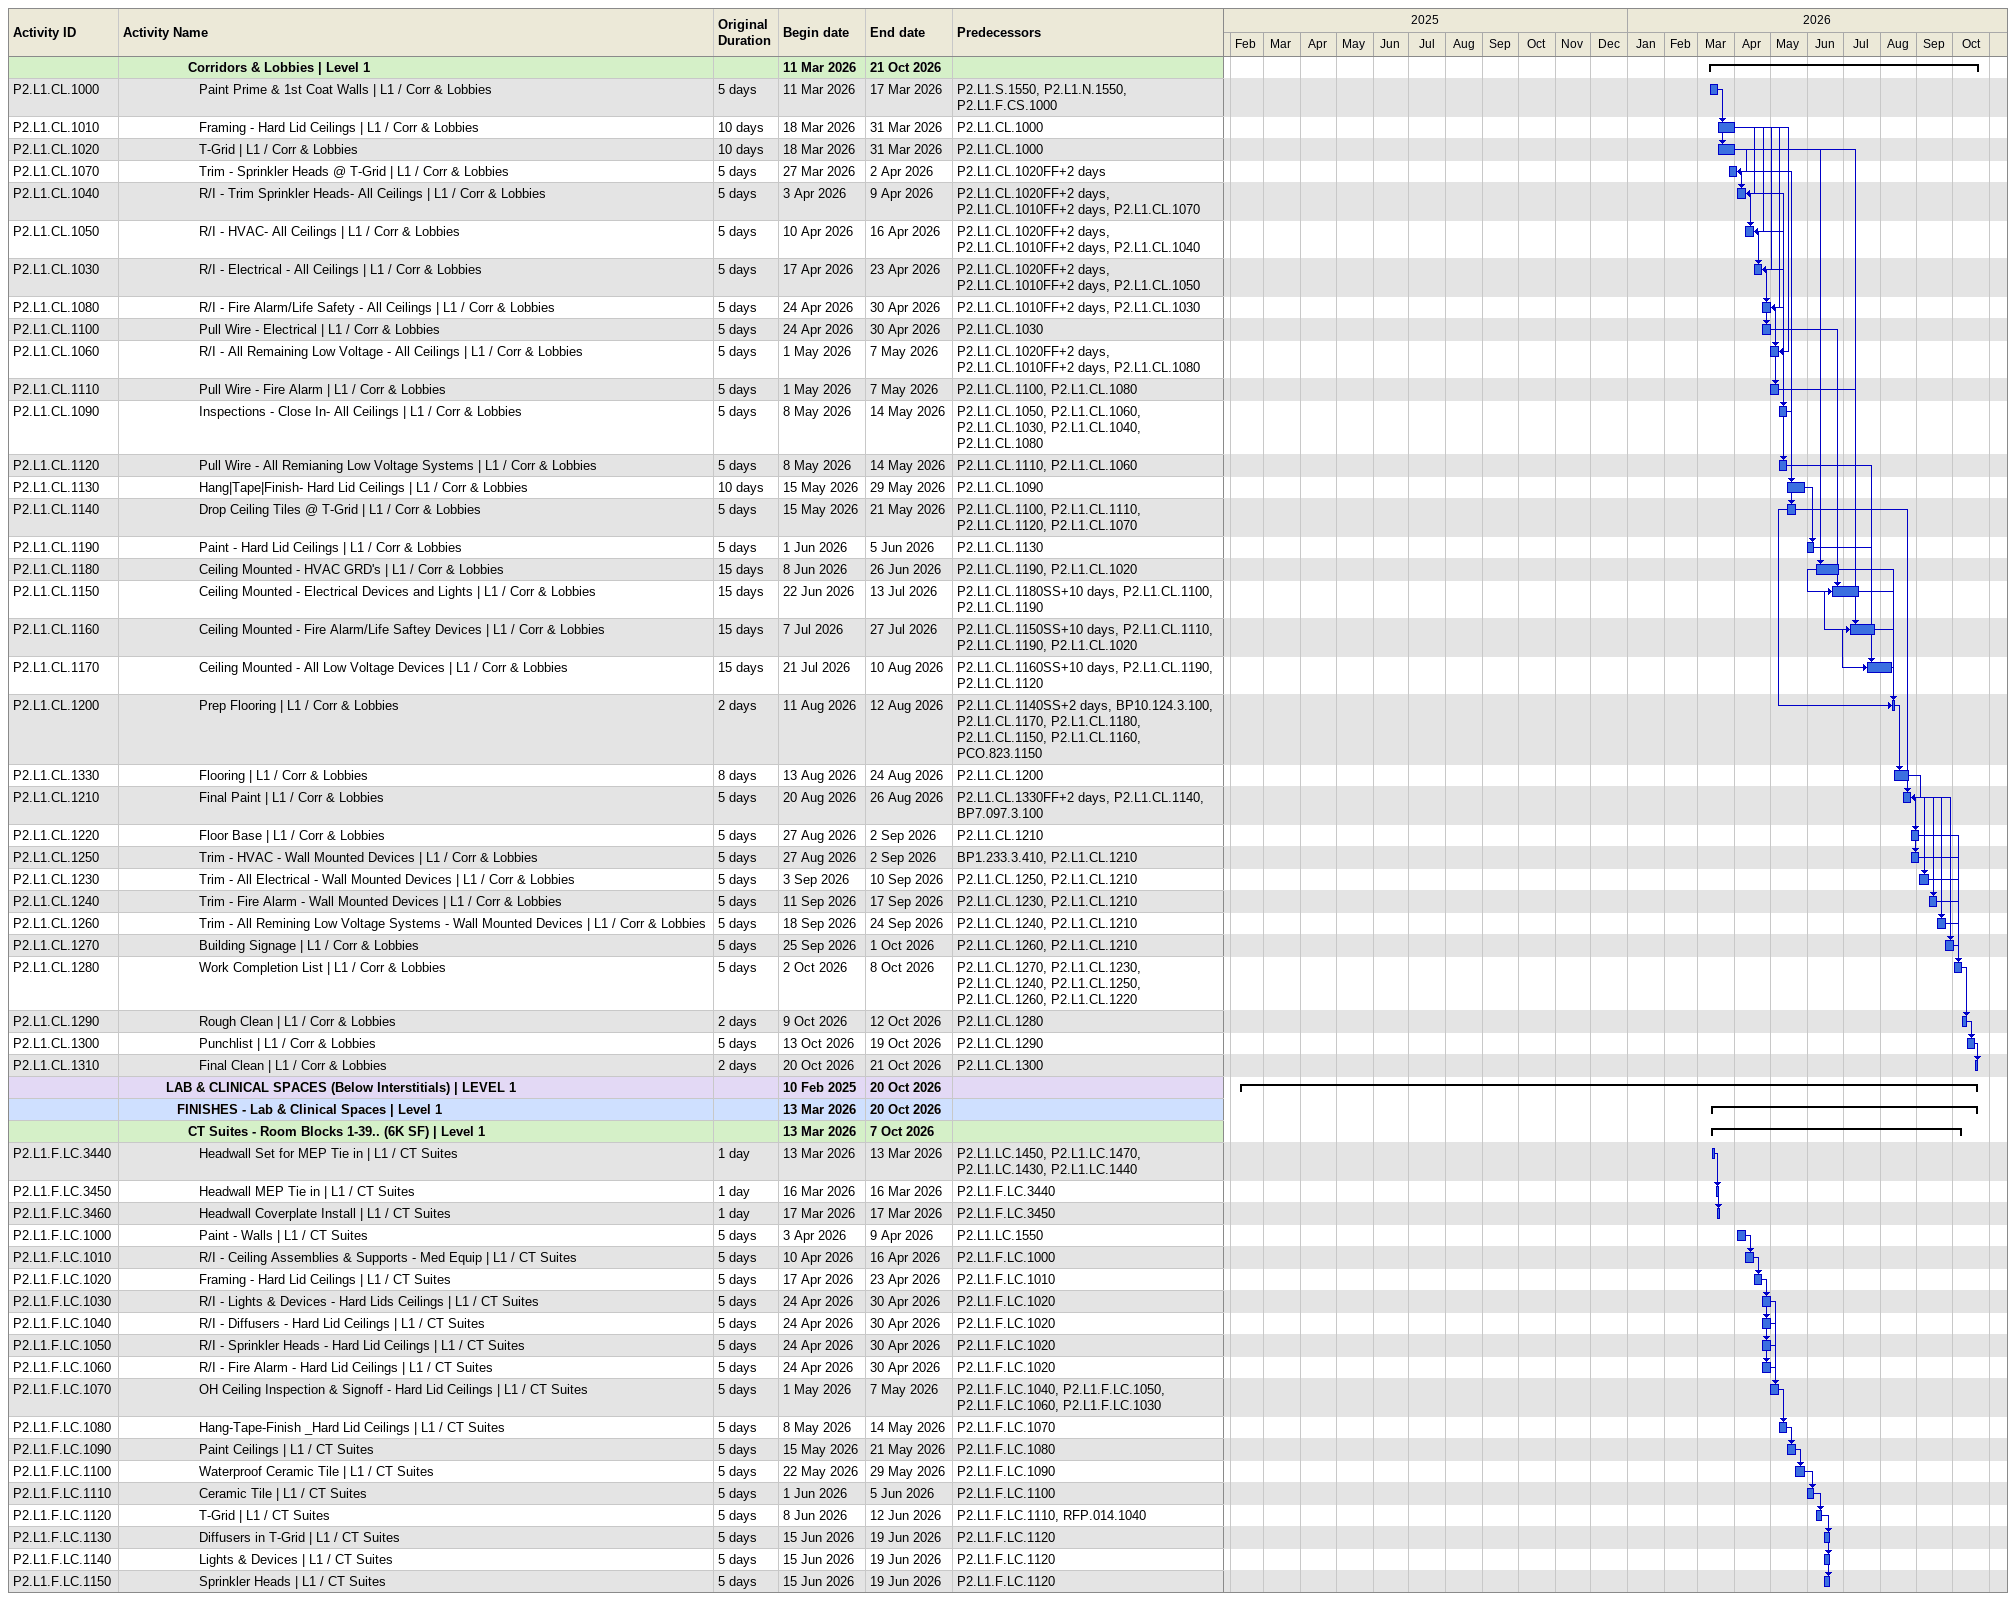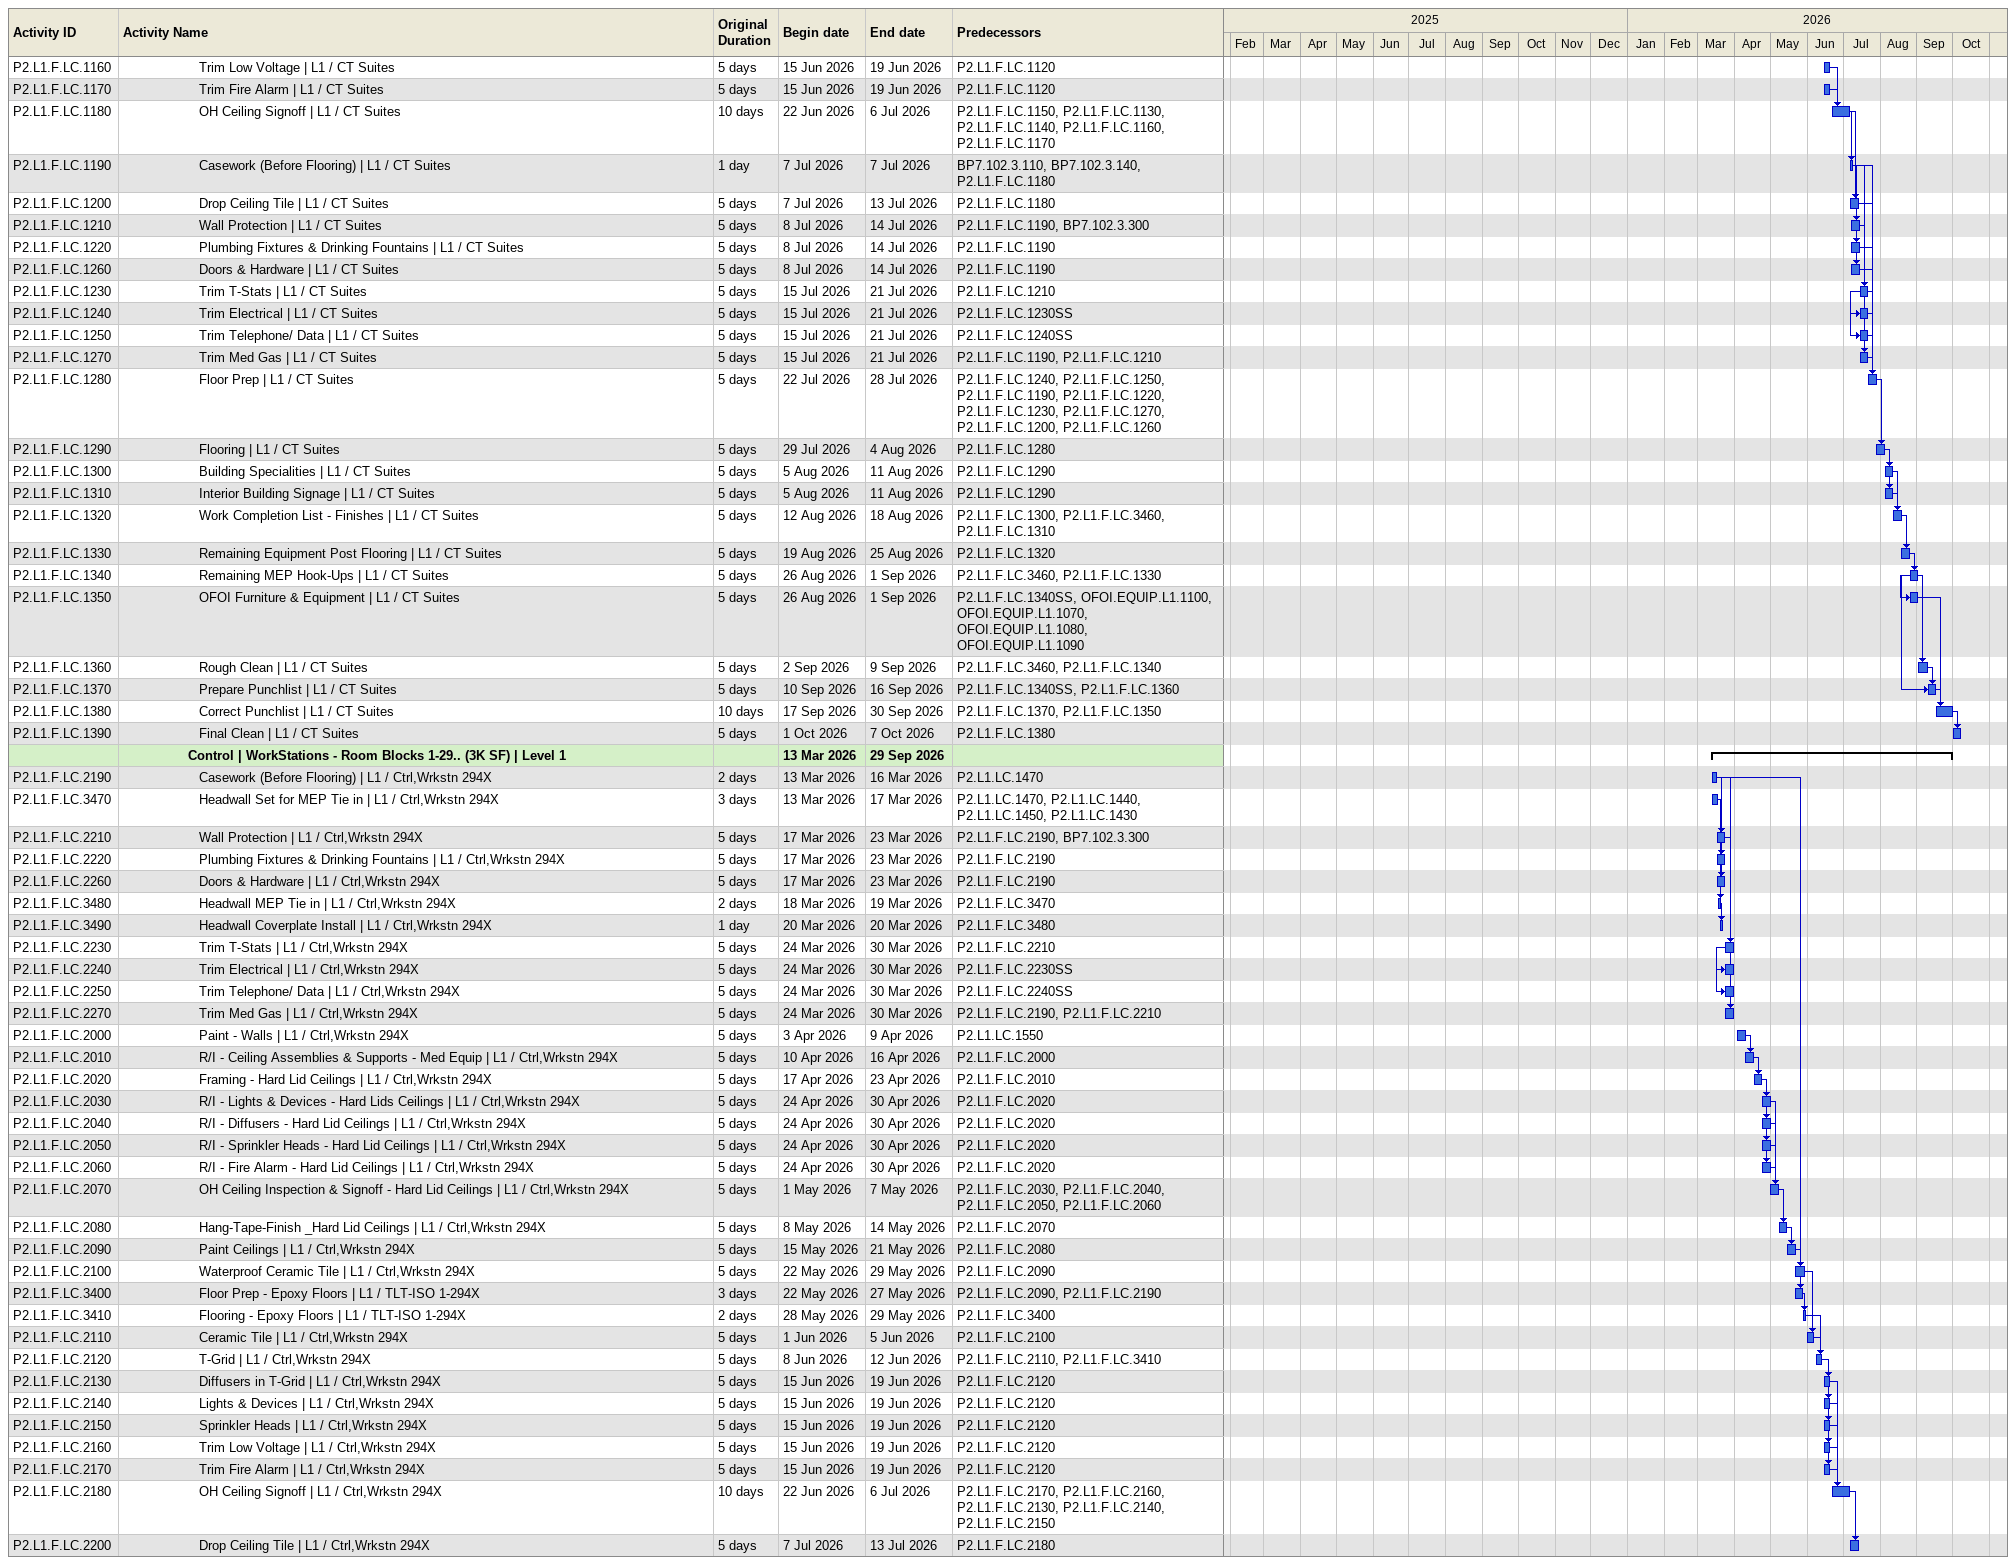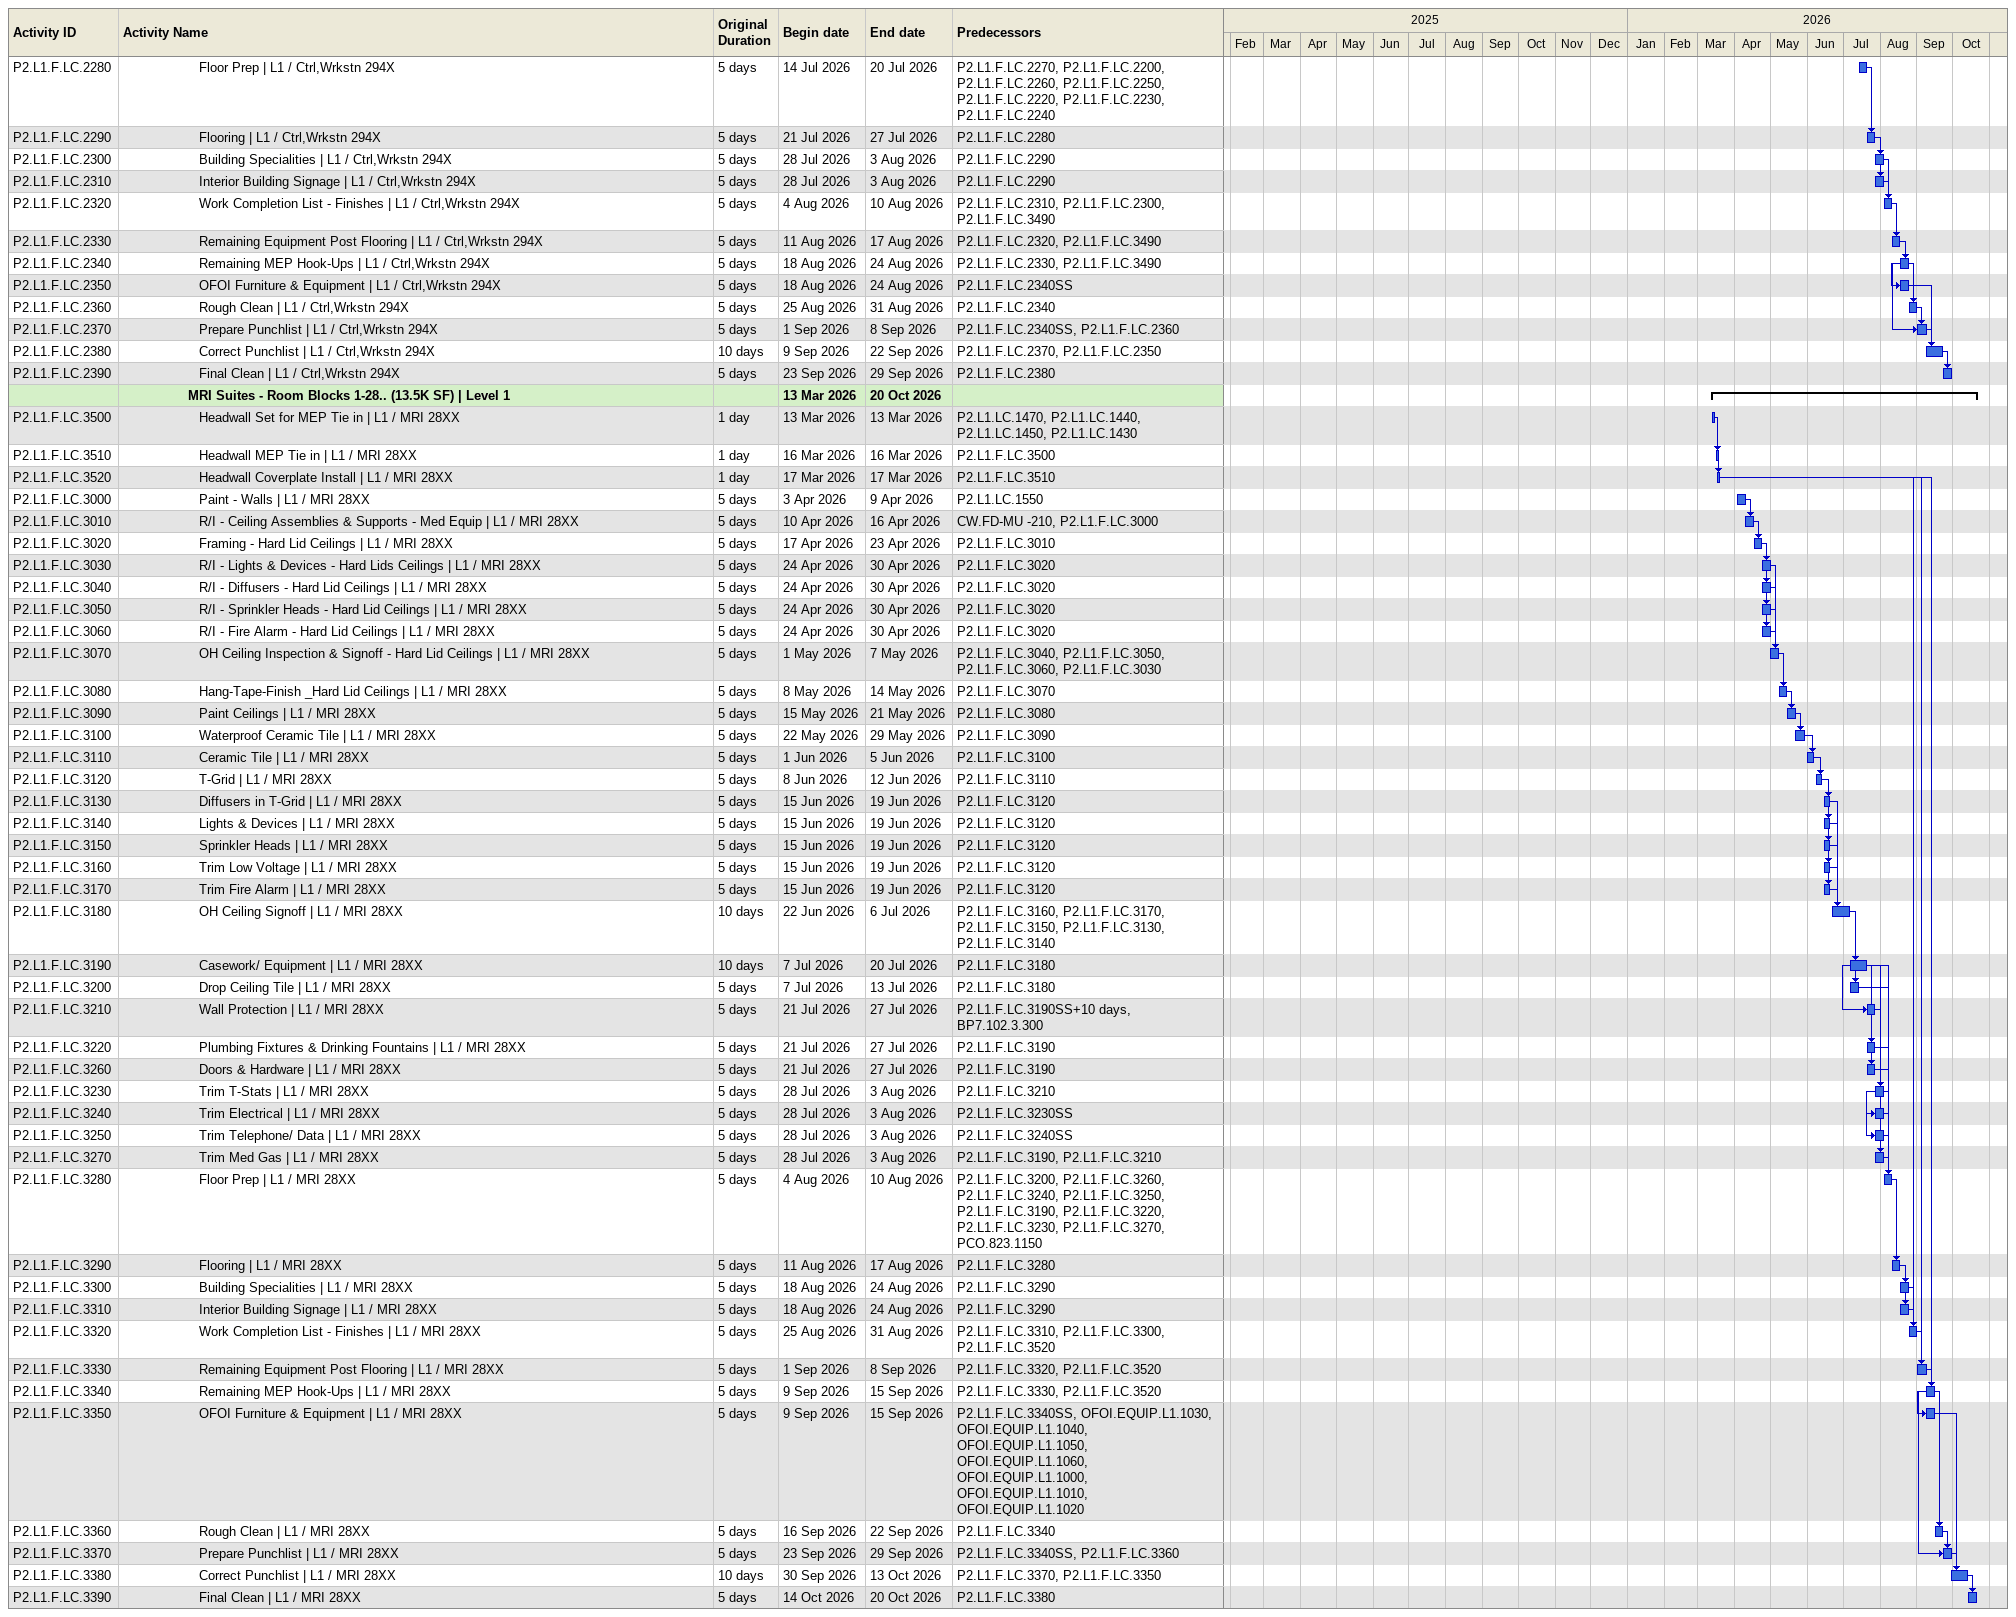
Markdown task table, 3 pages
| ID | Level | Task | Original duration | Start | Finish | Predecessors |
|---|---|---|---|---|---|---|
|  | 7 | **Corridors & Lobbies \| Level 1** |  | 2026-03-11 | 2026-10-21 |  |
| P2.L1.CL.1000 | 8 | Paint Prime & 1st Coat Walls \| L1 / Corr & Lobbies | 5d | 2026-03-11 | 2026-03-17 | P2.L1.S.1550, P2.L1.N.1550, P2.L1.F.CS.1000 |
| P2.L1.CL.1010 | 8 | Framing - Hard Lid Ceilings \| L1 / Corr & Lobbies | 10d | 2026-03-18 | 2026-03-31 | P2.L1.CL.1000 |
| P2.L1.CL.1020 | 8 | T-Grid \| L1 / Corr & Lobbies | 10d | 2026-03-18 | 2026-03-31 | P2.L1.CL.1000 |
| P2.L1.CL.1070 | 8 | Trim - Sprinkler Heads @ T-Grid \| L1 / Corr & Lobbies | 5d | 2026-03-27 | 2026-04-02 | P2.L1.CL.1020FF+2d |
| P2.L1.CL.1040 | 8 | R/I - Trim Sprinkler Heads- All Ceilings \| L1 / Corr & Lobbies | 5d | 2026-04-03 | 2026-04-09 | P2.L1.CL.1020FF+2d, P2.L1.CL.1010FF+2d, P2.L1.CL.1070 |
| P2.L1.CL.1050 | 8 | R/I - HVAC- All Ceilings \| L1 / Corr & Lobbies | 5d | 2026-04-10 | 2026-04-16 | P2.L1.CL.1020FF+2d, P2.L1.CL.1010FF+2d, P2.L1.CL.1040 |
| P2.L1.CL.1030 | 8 | R/I - Electrical - All Ceilings \| L1 / Corr & Lobbies | 5d | 2026-04-17 | 2026-04-23 | P2.L1.CL.1020FF+2d, P2.L1.CL.1010FF+2d, P2.L1.CL.1050 |
| P2.L1.CL.1080 | 8 | R/I - Fire Alarm/Life Safety - All Ceilings \| L1 / Corr & Lobbies | 5d | 2026-04-24 | 2026-04-30 | P2.L1.CL.1010FF+2d, P2.L1.CL.1030 |
| P2.L1.CL.1100 | 8 | Pull Wire - Electrical \| L1 / Corr & Lobbies | 5d | 2026-04-24 | 2026-04-30 | P2.L1.CL.1030 |
| P2.L1.CL.1060 | 8 | R/I - All Remaining Low Voltage - All Ceilings \| L1 / Corr & Lobbies | 5d | 2026-05-01 | 2026-05-07 | P2.L1.CL.1020FF+2d, P2.L1.CL.1010FF+2d, P2.L1.CL.1080 |
| P2.L1.CL.1110 | 8 | Pull Wire - Fire Alarm \| L1 / Corr & Lobbies | 5d | 2026-05-01 | 2026-05-07 | P2.L1.CL.1100, P2.L1.CL.1080 |
| P2.L1.CL.1090 | 8 | Inspections - Close In- All Ceilings \| L1 / Corr & Lobbies | 5d | 2026-05-08 | 2026-05-14 | P2.L1.CL.1050, P2.L1.CL.1060, P2.L1.CL.1030, P2.L1.CL.1040, P2.L1.CL.1080 |
| P2.L1.CL.1120 | 8 | Pull Wire - All Remianing Low Voltage Systems \| L1 / Corr & Lobbies | 5d | 2026-05-08 | 2026-05-14 | P2.L1.CL.1110, P2.L1.CL.1060 |
| P2.L1.CL.1130 | 8 | Hang\|Tape\|Finish- Hard Lid Ceilings \| L1 / Corr & Lobbies | 10d | 2026-05-15 | 2026-05-29 | P2.L1.CL.1090 |
| P2.L1.CL.1140 | 8 | Drop Ceiling Tiles @ T-Grid \| L1 / Corr & Lobbies | 5d | 2026-05-15 | 2026-05-21 | P2.L1.CL.1100, P2.L1.CL.1110, P2.L1.CL.1120, P2.L1.CL.1070 |
| P2.L1.CL.1190 | 8 | Paint - Hard Lid Ceilings \| L1 / Corr & Lobbies | 5d | 2026-06-01 | 2026-06-05 | P2.L1.CL.1130 |
| P2.L1.CL.1180 | 8 | Ceiling Mounted - HVAC GRD's \| L1 / Corr & Lobbies | 15d | 2026-06-08 | 2026-06-26 | P2.L1.CL.1190, P2.L1.CL.1020 |
| P2.L1.CL.1150 | 8 | Ceiling Mounted - Electrical Devices and Lights \| L1 / Corr & Lobbies | 15d | 2026-06-22 | 2026-07-13 | P2.L1.CL.1180SS+10d, P2.L1.CL.1100, P2.L1.CL.1190 |
| P2.L1.CL.1160 | 8 | Ceiling Mounted - Fire Alarm/Life Saftey Devices \| L1 / Corr & Lobbies | 15d | 2026-07-07 | 2026-07-27 | P2.L1.CL.1150SS+10d, P2.L1.CL.1110, P2.L1.CL.1190, P2.L1.CL.1020 |
| P2.L1.CL.1170 | 8 | Ceiling Mounted - All Low Voltage Devices \| L1 / Corr & Lobbies | 15d | 2026-07-21 | 2026-08-10 | P2.L1.CL.1160SS+10d, P2.L1.CL.1190, P2.L1.CL.1120 |
| P2.L1.CL.1200 | 8 | Prep Flooring \| L1 / Corr & Lobbies | 2d | 2026-08-11 | 2026-08-12 | P2.L1.CL.1140SS+2d, BP10.124.3.100, P2.L1.CL.1170, P2.L1.CL.1180, P2.L1.CL.1150, P2.L1.CL.1160, PCO.823.1150 |
| P2.L1.CL.1330 | 8 | Flooring \| L1 / Corr & Lobbies | 8d | 2026-08-13 | 2026-08-24 | P2.L1.CL.1200 |
| P2.L1.CL.1210 | 8 | Final Paint \| L1 / Corr & Lobbies | 5d | 2026-08-20 | 2026-08-26 | P2.L1.CL.1330FF+2d, P2.L1.CL.1140, BP7.097.3.100 |
| P2.L1.CL.1220 | 8 | Floor Base \| L1 / Corr & Lobbies | 5d | 2026-08-27 | 2026-09-02 | P2.L1.CL.1210 |
| P2.L1.CL.1250 | 8 | Trim - HVAC - Wall Mounted Devices \| L1 / Corr & Lobbies | 5d | 2026-08-27 | 2026-09-02 | BP1.233.3.410, P2.L1.CL.1210 |
| P2.L1.CL.1230 | 8 | Trim - All Electrical - Wall Mounted Devices \| L1 / Corr & Lobbies | 5d | 2026-09-03 | 2026-09-10 | P2.L1.CL.1250, P2.L1.CL.1210 |
| P2.L1.CL.1240 | 8 | Trim - Fire Alarm - Wall Mounted Devices \| L1 / Corr & Lobbies | 5d | 2026-09-11 | 2026-09-17 | P2.L1.CL.1230, P2.L1.CL.1210 |
| P2.L1.CL.1260 | 8 | Trim - All Remining Low Voltage Systems - Wall Mounted Devices \| L1 / Corr & Lobbies | 5d | 2026-09-18 | 2026-09-24 | P2.L1.CL.1240, P2.L1.CL.1210 |
| P2.L1.CL.1270 | 8 | Building Signage \| L1 / Corr & Lobbies | 5d | 2026-09-25 | 2026-10-01 | P2.L1.CL.1260, P2.L1.CL.1210 |
| P2.L1.CL.1280 | 8 | Work Completion List \| L1 / Corr & Lobbies | 5d | 2026-10-02 | 2026-10-08 | P2.L1.CL.1270, P2.L1.CL.1230, P2.L1.CL.1240, P2.L1.CL.1250, P2.L1.CL.1260, P2.L1.CL.1220 |
| P2.L1.CL.1290 | 8 | Rough Clean \| L1 / Corr & Lobbies | 2d | 2026-10-09 | 2026-10-12 | P2.L1.CL.1280 |
| P2.L1.CL.1300 | 8 | Punchlist \| L1 / Corr & Lobbies | 5d | 2026-10-13 | 2026-10-19 | P2.L1.CL.1290 |
| P2.L1.CL.1310 | 8 | Final Clean \| L1 / Corr & Lobbies | 2d | 2026-10-20 | 2026-10-21 | P2.L1.CL.1300 |
|  | 5 | **LAB & CLINICAL SPACES (Below Interstitials) \| LEVEL 1** |  | 2025-02-10 | 2026-10-20 |  |
|  | 6 | **FINISHES - Lab & Clinical Spaces \| Level 1** |  | 2026-03-13 | 2026-10-20 |  |
|  | 7 | **CT Suites - Room Blocks 1-39.. (6K SF) \| Level 1** |  | 2026-03-13 | 2026-10-07 |  |
| P2.L1.F.LC.3440 | 8 | Headwall Set for MEP Tie in \| L1 / CT Suites | 1d | 2026-03-13 | 2026-03-13 | P2.L1.LC.1450, P2.L1.LC.1470, P2.L1.LC.1430, P2.L1.LC.1440 |
| P2.L1.F.LC.3450 | 8 | Headwall MEP Tie in \| L1 / CT Suites | 1d | 2026-03-16 | 2026-03-16 | P2.L1.F.LC.3440 |
| P2.L1.F.LC.3460 | 8 | Headwall Coverplate Install \| L1 / CT Suites | 1d | 2026-03-17 | 2026-03-17 | P2.L1.F.LC.3450 |
| P2.L1.F.LC.1000 | 8 | Paint - Walls \| L1 / CT Suites | 5d | 2026-04-03 | 2026-04-09 | P2.L1.LC.1550 |
| P2.L1.F.LC.1010 | 8 | R/I - Ceiling Assemblies & Supports - Med Equip \| L1 / CT Suites | 5d | 2026-04-10 | 2026-04-16 | P2.L1.F.LC.1000 |
| P2.L1.F.LC.1020 | 8 | Framing - Hard Lid Ceilings \| L1 / CT Suites | 5d | 2026-04-17 | 2026-04-23 | P2.L1.F.LC.1010 |
| P2.L1.F.LC.1030 | 8 | R/I - Lights & Devices - Hard Lids Ceilings \| L1 / CT Suites | 5d | 2026-04-24 | 2026-04-30 | P2.L1.F.LC.1020 |
| P2.L1.F.LC.1040 | 8 | R/I - Diffusers - Hard Lid Ceilings \| L1 / CT Suites | 5d | 2026-04-24 | 2026-04-30 | P2.L1.F.LC.1020 |
| P2.L1.F.LC.1050 | 8 | R/I - Sprinkler Heads - Hard Lid Ceilings \| L1 / CT Suites | 5d | 2026-04-24 | 2026-04-30 | P2.L1.F.LC.1020 |
| P2.L1.F.LC.1060 | 8 | R/I - Fire Alarm - Hard Lid Ceilings \| L1 / CT Suites | 5d | 2026-04-24 | 2026-04-30 | P2.L1.F.LC.1020 |
| P2.L1.F.LC.1070 | 8 | OH Ceiling Inspection & Signoff - Hard Lid Ceilings \| L1 / CT Suites | 5d | 2026-05-01 | 2026-05-07 | P2.L1.F.LC.1040, P2.L1.F.LC.1050, P2.L1.F.LC.1060, P2.L1.F.LC.1030 |
| P2.L1.F.LC.1080 | 8 | Hang-Tape-Finish _Hard Lid Ceilings \| L1 / CT Suites | 5d | 2026-05-08 | 2026-05-14 | P2.L1.F.LC.1070 |
| P2.L1.F.LC.1090 | 8 | Paint Ceilings \| L1 / CT Suites | 5d | 2026-05-15 | 2026-05-21 | P2.L1.F.LC.1080 |
| P2.L1.F.LC.1100 | 8 | Waterproof Ceramic Tile \| L1 / CT Suites | 5d | 2026-05-22 | 2026-05-29 | P2.L1.F.LC.1090 |
| P2.L1.F.LC.1110 | 8 | Ceramic Tile \| L1 / CT Suites | 5d | 2026-06-01 | 2026-06-05 | P2.L1.F.LC.1100 |
| P2.L1.F.LC.1120 | 8 | T-Grid \| L1 / CT Suites | 5d | 2026-06-08 | 2026-06-12 | P2.L1.F.LC.1110, RFP.014.1040 |
| P2.L1.F.LC.1130 | 8 | Diffusers in T-Grid \| L1 / CT Suites | 5d | 2026-06-15 | 2026-06-19 | P2.L1.F.LC.1120 |
| P2.L1.F.LC.1140 | 8 | Lights & Devices \| L1 / CT Suites | 5d | 2026-06-15 | 2026-06-19 | P2.L1.F.LC.1120 |
| P2.L1.F.LC.1150 | 8 | Sprinkler Heads \| L1 / CT Suites | 5d | 2026-06-15 | 2026-06-19 | P2.L1.F.LC.1120 |
| P2.L1.F.LC.1160 | 8 | Trim Low Voltage \| L1 / CT Suites | 5d | 2026-06-15 | 2026-06-19 | P2.L1.F.LC.1120 |
| P2.L1.F.LC.1170 | 8 | Trim Fire Alarm \| L1 / CT Suites | 5d | 2026-06-15 | 2026-06-19 | P2.L1.F.LC.1120 |
| P2.L1.F.LC.1180 | 8 | OH Ceiling Signoff \| L1 / CT Suites | 10d | 2026-06-22 | 2026-07-06 | P2.L1.F.LC.1150, P2.L1.F.LC.1130, P2.L1.F.LC.1140, P2.L1.F.LC.1160, P2.L1.F.LC.1170 |
| P2.L1.F.LC.1190 | 8 | Casework (Before Flooring) \| L1 / CT Suites | 1d | 2026-07-07 | 2026-07-07 | BP7.102.3.110, BP7.102.3.140, P2.L1.F.LC.1180 |
| P2.L1.F.LC.1200 | 8 | Drop Ceiling Tile \| L1 / CT Suites | 5d | 2026-07-07 | 2026-07-13 | P2.L1.F.LC.1180 |
| P2.L1.F.LC.1210 | 8 | Wall Protection \| L1 / CT Suites | 5d | 2026-07-08 | 2026-07-14 | P2.L1.F.LC.1190, BP7.102.3.300 |
| P2.L1.F.LC.1220 | 8 | Plumbing Fixtures & Drinking Fountains \| L1 / CT Suites | 5d | 2026-07-08 | 2026-07-14 | P2.L1.F.LC.1190 |
| P2.L1.F.LC.1260 | 8 | Doors & Hardware \| L1 / CT Suites | 5d | 2026-07-08 | 2026-07-14 | P2.L1.F.LC.1190 |
| P2.L1.F.LC.1230 | 8 | Trim T-Stats \| L1 / CT Suites | 5d | 2026-07-15 | 2026-07-21 | P2.L1.F.LC.1210 |
| P2.L1.F.LC.1240 | 8 | Trim Electrical \| L1 / CT Suites | 5d | 2026-07-15 | 2026-07-21 | P2.L1.F.LC.1230SS |
| P2.L1.F.LC.1250 | 8 | Trim Telephone/ Data \| L1 / CT Suites | 5d | 2026-07-15 | 2026-07-21 | P2.L1.F.LC.1240SS |
| P2.L1.F.LC.1270 | 8 | Trim Med Gas \| L1 / CT Suites | 5d | 2026-07-15 | 2026-07-21 | P2.L1.F.LC.1190, P2.L1.F.LC.1210 |
| P2.L1.F.LC.1280 | 8 | Floor Prep \| L1 / CT Suites | 5d | 2026-07-22 | 2026-07-28 | P2.L1.F.LC.1240, P2.L1.F.LC.1250, P2.L1.F.LC.1190, P2.L1.F.LC.1220, P2.L1.F.LC.1230, P2.L1.F.LC.1270, P2.L1.F.LC.1200, P2.L1.F.LC.1260 |
| P2.L1.F.LC.1290 | 8 | Flooring \| L1 / CT Suites | 5d | 2026-07-29 | 2026-08-04 | P2.L1.F.LC.1280 |
| P2.L1.F.LC.1300 | 8 | Building Specialities \| L1 / CT Suites | 5d | 2026-08-05 | 2026-08-11 | P2.L1.F.LC.1290 |
| P2.L1.F.LC.1310 | 8 | Interior Building Signage \| L1 / CT Suites | 5d | 2026-08-05 | 2026-08-11 | P2.L1.F.LC.1290 |
| P2.L1.F.LC.1320 | 8 | Work Completion List - Finishes \| L1 / CT Suites | 5d | 2026-08-12 | 2026-08-18 | P2.L1.F.LC.1300, P2.L1.F.LC.3460, P2.L1.F.LC.1310 |
| P2.L1.F.LC.1330 | 8 | Remaining Equipment Post Flooring \| L1 / CT Suites | 5d | 2026-08-19 | 2026-08-25 | P2.L1.F.LC.1320 |
| P2.L1.F.LC.1340 | 8 | Remaining MEP Hook-Ups \| L1 / CT Suites | 5d | 2026-08-26 | 2026-09-01 | P2.L1.F.LC.3460, P2.L1.F.LC.1330 |
| P2.L1.F.LC.1350 | 8 | OFOI Furniture & Equipment \| L1 / CT Suites | 5d | 2026-08-26 | 2026-09-01 | P2.L1.F.LC.1340SS, OFOI.EQUIP.L1.1100, OFOI.EQUIP.L1.1070, OFOI.EQUIP.L1.1080, OFOI.EQUIP.L1.1090 |
| P2.L1.F.LC.1360 | 8 | Rough Clean \| L1 / CT Suites | 5d | 2026-09-02 | 2026-09-09 | P2.L1.F.LC.3460, P2.L1.F.LC.1340 |
| P2.L1.F.LC.1370 | 8 | Prepare Punchlist \| L1 / CT Suites | 5d | 2026-09-10 | 2026-09-16 | P2.L1.F.LC.1340SS, P2.L1.F.LC.1360 |
| P2.L1.F.LC.1380 | 8 | Correct Punchlist \| L1 / CT Suites | 10d | 2026-09-17 | 2026-09-30 | P2.L1.F.LC.1370, P2.L1.F.LC.1350 |
| P2.L1.F.LC.1390 | 8 | Final Clean \| L1 / CT Suites | 5d | 2026-10-01 | 2026-10-07 | P2.L1.F.LC.1380 |
|  | 7 | **Control \| WorkStations - Room Blocks 1-29.. (3K SF) \| Level 1** |  | 2026-03-13 | 2026-09-29 |  |
| P2.L1.F.LC.2190 | 8 | Casework (Before Flooring) \| L1 / Ctrl,Wrkstn 294X | 2d | 2026-03-13 | 2026-03-16 | P2.L1.LC.1470 |
| P2.L1.F.LC.3470 | 8 | Headwall Set for MEP Tie in \| L1 / Ctrl,Wrkstn 294X | 3d | 2026-03-13 | 2026-03-17 | P2.L1.LC.1470, P2.L1.LC.1440, P2.L1.LC.1450, P2.L1.LC.1430 |
| P2.L1.F.LC.2210 | 8 | Wall Protection \| L1 / Ctrl,Wrkstn 294X | 5d | 2026-03-17 | 2026-03-23 | P2.L1.F.LC.2190, BP7.102.3.300 |
| P2.L1.F.LC.2220 | 8 | Plumbing Fixtures & Drinking Fountains \| L1 / Ctrl,Wrkstn 294X | 5d | 2026-03-17 | 2026-03-23 | P2.L1.F.LC.2190 |
| P2.L1.F.LC.2260 | 8 | Doors & Hardware \| L1 / Ctrl,Wrkstn 294X | 5d | 2026-03-17 | 2026-03-23 | P2.L1.F.LC.2190 |
| P2.L1.F.LC.3480 | 8 | Headwall MEP Tie in \| L1 / Ctrl,Wrkstn 294X | 2d | 2026-03-18 | 2026-03-19 | P2.L1.F.LC.3470 |
| P2.L1.F.LC.3490 | 8 | Headwall Coverplate Install \| L1 / Ctrl,Wrkstn 294X | 1d | 2026-03-20 | 2026-03-20 | P2.L1.F.LC.3480 |
| P2.L1.F.LC.2230 | 8 | Trim T-Stats \| L1 / Ctrl,Wrkstn 294X | 5d | 2026-03-24 | 2026-03-30 | P2.L1.F.LC.2210 |
| P2.L1.F.LC.2240 | 8 | Trim Electrical \| L1 / Ctrl,Wrkstn 294X | 5d | 2026-03-24 | 2026-03-30 | P2.L1.F.LC.2230SS |
| P2.L1.F.LC.2250 | 8 | Trim Telephone/ Data \| L1 / Ctrl,Wrkstn 294X | 5d | 2026-03-24 | 2026-03-30 | P2.L1.F.LC.2240SS |
| P2.L1.F.LC.2270 | 8 | Trim Med Gas \| L1 / Ctrl,Wrkstn 294X | 5d | 2026-03-24 | 2026-03-30 | P2.L1.F.LC.2190, P2.L1.F.LC.2210 |
| P2.L1.F.LC.2000 | 8 | Paint - Walls \| L1 / Ctrl,Wrkstn 294X | 5d | 2026-04-03 | 2026-04-09 | P2.L1.LC.1550 |
| P2.L1.F.LC.2010 | 8 | R/I - Ceiling Assemblies & Supports - Med Equip \| L1 / Ctrl,Wrkstn 294X | 5d | 2026-04-10 | 2026-04-16 | P2.L1.F.LC.2000 |
| P2.L1.F.LC.2020 | 8 | Framing - Hard Lid Ceilings \| L1 / Ctrl,Wrkstn 294X | 5d | 2026-04-17 | 2026-04-23 | P2.L1.F.LC.2010 |
| P2.L1.F.LC.2030 | 8 | R/I - Lights & Devices - Hard Lids Ceilings \| L1 / Ctrl,Wrkstn 294X | 5d | 2026-04-24 | 2026-04-30 | P2.L1.F.LC.2020 |
| P2.L1.F.LC.2040 | 8 | R/I - Diffusers - Hard Lid Ceilings \| L1 / Ctrl,Wrkstn 294X | 5d | 2026-04-24 | 2026-04-30 | P2.L1.F.LC.2020 |
| P2.L1.F.LC.2050 | 8 | R/I - Sprinkler Heads - Hard Lid Ceilings \| L1 / Ctrl,Wrkstn 294X | 5d | 2026-04-24 | 2026-04-30 | P2.L1.F.LC.2020 |
| P2.L1.F.LC.2060 | 8 | R/I - Fire Alarm - Hard Lid Ceilings \| L1 / Ctrl,Wrkstn 294X | 5d | 2026-04-24 | 2026-04-30 | P2.L1.F.LC.2020 |
| P2.L1.F.LC.2070 | 8 | OH Ceiling Inspection & Signoff - Hard Lid Ceilings \| L1 / Ctrl,Wrkstn 294X | 5d | 2026-05-01 | 2026-05-07 | P2.L1.F.LC.2030, P2.L1.F.LC.2040, P2.L1.F.LC.2050, P2.L1.F.LC.2060 |
| P2.L1.F.LC.2080 | 8 | Hang-Tape-Finish _Hard Lid Ceilings \| L1 / Ctrl,Wrkstn 294X | 5d | 2026-05-08 | 2026-05-14 | P2.L1.F.LC.2070 |
| P2.L1.F.LC.2090 | 8 | Paint Ceilings \| L1 / Ctrl,Wrkstn 294X | 5d | 2026-05-15 | 2026-05-21 | P2.L1.F.LC.2080 |
| P2.L1.F.LC.2100 | 8 | Waterproof Ceramic Tile \| L1 / Ctrl,Wrkstn 294X | 5d | 2026-05-22 | 2026-05-29 | P2.L1.F.LC.2090 |
| P2.L1.F.LC.3400 | 8 | Floor Prep - Epoxy Floors \| L1 / TLT-ISO 1-294X | 3d | 2026-05-22 | 2026-05-27 | P2.L1.F.LC.2090, P2.L1.F.LC.2190 |
| P2.L1.F.LC.3410 | 8 | Flooring - Epoxy Floors \| L1 / TLT-ISO 1-294X | 2d | 2026-05-28 | 2026-05-29 | P2.L1.F.LC.3400 |
| P2.L1.F.LC.2110 | 8 | Ceramic Tile \| L1 / Ctrl,Wrkstn 294X | 5d | 2026-06-01 | 2026-06-05 | P2.L1.F.LC.2100 |
| P2.L1.F.LC.2120 | 8 | T-Grid \| L1 / Ctrl,Wrkstn 294X | 5d | 2026-06-08 | 2026-06-12 | P2.L1.F.LC.2110, P2.L1.F.LC.3410 |
| P2.L1.F.LC.2130 | 8 | Diffusers in T-Grid \| L1 / Ctrl,Wrkstn 294X | 5d | 2026-06-15 | 2026-06-19 | P2.L1.F.LC.2120 |
| P2.L1.F.LC.2140 | 8 | Lights & Devices \| L1 / Ctrl,Wrkstn 294X | 5d | 2026-06-15 | 2026-06-19 | P2.L1.F.LC.2120 |
| P2.L1.F.LC.2150 | 8 | Sprinkler Heads \| L1 / Ctrl,Wrkstn 294X | 5d | 2026-06-15 | 2026-06-19 | P2.L1.F.LC.2120 |
| P2.L1.F.LC.2160 | 8 | Trim Low Voltage \| L1 / Ctrl,Wrkstn 294X | 5d | 2026-06-15 | 2026-06-19 | P2.L1.F.LC.2120 |
| P2.L1.F.LC.2170 | 8 | Trim Fire Alarm \| L1 / Ctrl,Wrkstn 294X | 5d | 2026-06-15 | 2026-06-19 | P2.L1.F.LC.2120 |
| P2.L1.F.LC.2180 | 8 | OH Ceiling Signoff \| L1 / Ctrl,Wrkstn 294X | 10d | 2026-06-22 | 2026-07-06 | P2.L1.F.LC.2170, P2.L1.F.LC.2160, P2.L1.F.LC.2130, P2.L1.F.LC.2140, P2.L1.F.LC.2150 |
| P2.L1.F.LC.2200 | 8 | Drop Ceiling Tile \| L1 / Ctrl,Wrkstn 294X | 5d | 2026-07-07 | 2026-07-13 | P2.L1.F.LC.2180 |
| P2.L1.F.LC.2280 | 8 | Floor Prep \| L1 / Ctrl,Wrkstn 294X | 5d | 2026-07-14 | 2026-07-20 | P2.L1.F.LC.2270, P2.L1.F.LC.2200, P2.L1.F.LC.2260, P2.L1.F.LC.2250, P2.L1.F.LC.2220, P2.L1.F.LC.2230, P2.L1.F.LC.2240 |
| P2.L1.F.LC.2290 | 8 | Flooring \| L1 / Ctrl,Wrkstn 294X | 5d | 2026-07-21 | 2026-07-27 | P2.L1.F.LC.2280 |
| P2.L1.F.LC.2300 | 8 | Building Specialities \| L1 / Ctrl,Wrkstn 294X | 5d | 2026-07-28 | 2026-08-03 | P2.L1.F.LC.2290 |
| P2.L1.F.LC.2310 | 8 | Interior Building Signage \| L1 / Ctrl,Wrkstn 294X | 5d | 2026-07-28 | 2026-08-03 | P2.L1.F.LC.2290 |
| P2.L1.F.LC.2320 | 8 | Work Completion List - Finishes \| L1 / Ctrl,Wrkstn 294X | 5d | 2026-08-04 | 2026-08-10 | P2.L1.F.LC.2310, P2.L1.F.LC.2300, P2.L1.F.LC.3490 |
| P2.L1.F.LC.2330 | 8 | Remaining Equipment Post Flooring \| L1 / Ctrl,Wrkstn 294X | 5d | 2026-08-11 | 2026-08-17 | P2.L1.F.LC.2320, P2.L1.F.LC.3490 |
| P2.L1.F.LC.2340 | 8 | Remaining MEP Hook-Ups \| L1 / Ctrl,Wrkstn 294X | 5d | 2026-08-18 | 2026-08-24 | P2.L1.F.LC.2330, P2.L1.F.LC.3490 |
| P2.L1.F.LC.2350 | 8 | OFOI Furniture & Equipment \| L1 / Ctrl,Wrkstn 294X | 5d | 2026-08-18 | 2026-08-24 | P2.L1.F.LC.2340SS |
| P2.L1.F.LC.2360 | 8 | Rough Clean \| L1 / Ctrl,Wrkstn 294X | 5d | 2026-08-25 | 2026-08-31 | P2.L1.F.LC.2340 |
| P2.L1.F.LC.2370 | 8 | Prepare Punchlist \| L1 / Ctrl,Wrkstn 294X | 5d | 2026-09-01 | 2026-09-08 | P2.L1.F.LC.2340SS, P2.L1.F.LC.2360 |
| P2.L1.F.LC.2380 | 8 | Correct Punchlist \| L1 / Ctrl,Wrkstn 294X | 10d | 2026-09-09 | 2026-09-22 | P2.L1.F.LC.2370, P2.L1.F.LC.2350 |
| P2.L1.F.LC.2390 | 8 | Final Clean \| L1 / Ctrl,Wrkstn 294X | 5d | 2026-09-23 | 2026-09-29 | P2.L1.F.LC.2380 |
|  | 7 | **MRI Suites - Room Blocks 1-28.. (13.5K SF) \| Level 1** |  | 2026-03-13 | 2026-10-20 |  |
| P2.L1.F.LC.3500 | 8 | Headwall Set for MEP Tie in \| L1 / MRI 28XX | 1d | 2026-03-13 | 2026-03-13 | P2.L1.LC.1470, P2.L1.LC.1440, P2.L1.LC.1450, P2.L1.LC.1430 |
| P2.L1.F.LC.3510 | 8 | Headwall MEP Tie in \| L1 / MRI 28XX | 1d | 2026-03-16 | 2026-03-16 | P2.L1.F.LC.3500 |
| P2.L1.F.LC.3520 | 8 | Headwall Coverplate Install \| L1 / MRI 28XX | 1d | 2026-03-17 | 2026-03-17 | P2.L1.F.LC.3510 |
| P2.L1.F.LC.3000 | 8 | Paint - Walls \| L1 / MRI 28XX | 5d | 2026-04-03 | 2026-04-09 | P2.L1.LC.1550 |
| P2.L1.F.LC.3010 | 8 | R/I - Ceiling Assemblies & Supports - Med Equip \| L1 / MRI 28XX | 5d | 2026-04-10 | 2026-04-16 | CW.FD-MU -210, P2.L1.F.LC.3000 |
| P2.L1.F.LC.3020 | 8 | Framing - Hard Lid Ceilings \| L1 / MRI 28XX | 5d | 2026-04-17 | 2026-04-23 | P2.L1.F.LC.3010 |
| P2.L1.F.LC.3030 | 8 | R/I - Lights & Devices - Hard Lids Ceilings \| L1 / MRI 28XX | 5d | 2026-04-24 | 2026-04-30 | P2.L1.F.LC.3020 |
| P2.L1.F.LC.3040 | 8 | R/I - Diffusers - Hard Lid Ceilings \| L1 / MRI 28XX | 5d | 2026-04-24 | 2026-04-30 | P2.L1.F.LC.3020 |
| P2.L1.F.LC.3050 | 8 | R/I - Sprinkler Heads - Hard Lid Ceilings \| L1 / MRI 28XX | 5d | 2026-04-24 | 2026-04-30 | P2.L1.F.LC.3020 |
| P2.L1.F.LC.3060 | 8 | R/I - Fire Alarm - Hard Lid Ceilings \| L1 / MRI 28XX | 5d | 2026-04-24 | 2026-04-30 | P2.L1.F.LC.3020 |
| P2.L1.F.LC.3070 | 8 | OH Ceiling Inspection & Signoff - Hard Lid Ceilings \| L1 / MRI 28XX | 5d | 2026-05-01 | 2026-05-07 | P2.L1.F.LC.3040, P2.L1.F.LC.3050, P2.L1.F.LC.3060, P2.L1.F.LC.3030 |
| P2.L1.F.LC.3080 | 8 | Hang-Tape-Finish _Hard Lid Ceilings \| L1 / MRI 28XX | 5d | 2026-05-08 | 2026-05-14 | P2.L1.F.LC.3070 |
| P2.L1.F.LC.3090 | 8 | Paint Ceilings \| L1 / MRI 28XX | 5d | 2026-05-15 | 2026-05-21 | P2.L1.F.LC.3080 |
| P2.L1.F.LC.3100 | 8 | Waterproof Ceramic Tile \| L1 / MRI 28XX | 5d | 2026-05-22 | 2026-05-29 | P2.L1.F.LC.3090 |
| P2.L1.F.LC.3110 | 8 | Ceramic Tile \| L1 / MRI 28XX | 5d | 2026-06-01 | 2026-06-05 | P2.L1.F.LC.3100 |
| P2.L1.F.LC.3120 | 8 | T-Grid \| L1 / MRI 28XX | 5d | 2026-06-08 | 2026-06-12 | P2.L1.F.LC.3110 |
| P2.L1.F.LC.3130 | 8 | Diffusers in T-Grid \| L1 / MRI 28XX | 5d | 2026-06-15 | 2026-06-19 | P2.L1.F.LC.3120 |
| P2.L1.F.LC.3140 | 8 | Lights & Devices \| L1 / MRI 28XX | 5d | 2026-06-15 | 2026-06-19 | P2.L1.F.LC.3120 |
| P2.L1.F.LC.3150 | 8 | Sprinkler Heads \| L1 / MRI 28XX | 5d | 2026-06-15 | 2026-06-19 | P2.L1.F.LC.3120 |
| P2.L1.F.LC.3160 | 8 | Trim Low Voltage \| L1 / MRI 28XX | 5d | 2026-06-15 | 2026-06-19 | P2.L1.F.LC.3120 |
| P2.L1.F.LC.3170 | 8 | Trim Fire Alarm \| L1 / MRI 28XX | 5d | 2026-06-15 | 2026-06-19 | P2.L1.F.LC.3120 |
| P2.L1.F.LC.3180 | 8 | OH Ceiling Signoff \| L1 / MRI 28XX | 10d | 2026-06-22 | 2026-07-06 | P2.L1.F.LC.3160, P2.L1.F.LC.3170, P2.L1.F.LC.3150, P2.L1.F.LC.3130, P2.L1.F.LC.3140 |
| P2.L1.F.LC.3190 | 8 | Casework/ Equipment \| L1 / MRI 28XX | 10d | 2026-07-07 | 2026-07-20 | P2.L1.F.LC.3180 |
| P2.L1.F.LC.3200 | 8 | Drop Ceiling Tile \| L1 / MRI 28XX | 5d | 2026-07-07 | 2026-07-13 | P2.L1.F.LC.3180 |
| P2.L1.F.LC.3210 | 8 | Wall Protection \| L1 / MRI 28XX | 5d | 2026-07-21 | 2026-07-27 | P2.L1.F.LC.3190SS+10d, BP7.102.3.300 |
| P2.L1.F.LC.3220 | 8 | Plumbing Fixtures & Drinking Fountains \| L1 / MRI 28XX | 5d | 2026-07-21 | 2026-07-27 | P2.L1.F.LC.3190 |
| P2.L1.F.LC.3260 | 8 | Doors & Hardware \| L1 / MRI 28XX | 5d | 2026-07-21 | 2026-07-27 | P2.L1.F.LC.3190 |
| P2.L1.F.LC.3230 | 8 | Trim T-Stats \| L1 / MRI 28XX | 5d | 2026-07-28 | 2026-08-03 | P2.L1.F.LC.3210 |
| P2.L1.F.LC.3240 | 8 | Trim Electrical \| L1 / MRI 28XX | 5d | 2026-07-28 | 2026-08-03 | P2.L1.F.LC.3230SS |
| P2.L1.F.LC.3250 | 8 | Trim Telephone/ Data \| L1 / MRI 28XX | 5d | 2026-07-28 | 2026-08-03 | P2.L1.F.LC.3240SS |
| P2.L1.F.LC.3270 | 8 | Trim Med Gas \| L1 / MRI 28XX | 5d | 2026-07-28 | 2026-08-03 | P2.L1.F.LC.3190, P2.L1.F.LC.3210 |
| P2.L1.F.LC.3280 | 8 | Floor Prep \| L1 / MRI 28XX | 5d | 2026-08-04 | 2026-08-10 | P2.L1.F.LC.3200, P2.L1.F.LC.3260, P2.L1.F.LC.3240, P2.L1.F.LC.3250, P2.L1.F.LC.3190, P2.L1.F.LC.3220, P2.L1.F.LC.3230, P2.L1.F.LC.3270, PCO.823.1150 |
| P2.L1.F.LC.3290 | 8 | Flooring \| L1 / MRI 28XX | 5d | 2026-08-11 | 2026-08-17 | P2.L1.F.LC.3280 |
| P2.L1.F.LC.3300 | 8 | Building Specialities \| L1 / MRI 28XX | 5d | 2026-08-18 | 2026-08-24 | P2.L1.F.LC.3290 |
| P2.L1.F.LC.3310 | 8 | Interior Building Signage \| L1 / MRI 28XX | 5d | 2026-08-18 | 2026-08-24 | P2.L1.F.LC.3290 |
| P2.L1.F.LC.3320 | 8 | Work Completion List - Finishes \| L1 / MRI 28XX | 5d | 2026-08-25 | 2026-08-31 | P2.L1.F.LC.3310, P2.L1.F.LC.3300, P2.L1.F.LC.3520 |
| P2.L1.F.LC.3330 | 8 | Remaining Equipment Post Flooring \| L1 / MRI 28XX | 5d | 2026-09-01 | 2026-09-08 | P2.L1.F.LC.3320, P2.L1.F.LC.3520 |
| P2.L1.F.LC.3340 | 8 | Remaining MEP Hook-Ups \| L1 / MRI 28XX | 5d | 2026-09-09 | 2026-09-15 | P2.L1.F.LC.3330, P2.L1.F.LC.3520 |
| P2.L1.F.LC.3350 | 8 | OFOI Furniture & Equipment \| L1 / MRI 28XX | 5d | 2026-09-09 | 2026-09-15 | P2.L1.F.LC.3340SS, OFOI.EQUIP.L1.1030, OFOI.EQUIP.L1.1040, OFOI.EQUIP.L1.1050, OFOI.EQUIP.L1.1060, OFOI.EQUIP.L1.1000, OFOI.EQUIP.L1.1010, OFOI.EQUIP.L1.1020 |
| P2.L1.F.LC.3360 | 8 | Rough Clean \| L1 / MRI 28XX | 5d | 2026-09-16 | 2026-09-22 | P2.L1.F.LC.3340 |
| P2.L1.F.LC.3370 | 8 | Prepare Punchlist \| L1 / MRI 28XX | 5d | 2026-09-23 | 2026-09-29 | P2.L1.F.LC.3340SS, P2.L1.F.LC.3360 |
| P2.L1.F.LC.3380 | 8 | Correct Punchlist \| L1 / MRI 28XX | 10d | 2026-09-30 | 2026-10-13 | P2.L1.F.LC.3370, P2.L1.F.LC.3350 |
| P2.L1.F.LC.3390 | 8 | Final Clean \| L1 / MRI 28XX | 5d | 2026-10-14 | 2026-10-20 | P2.L1.F.LC.3380 |
